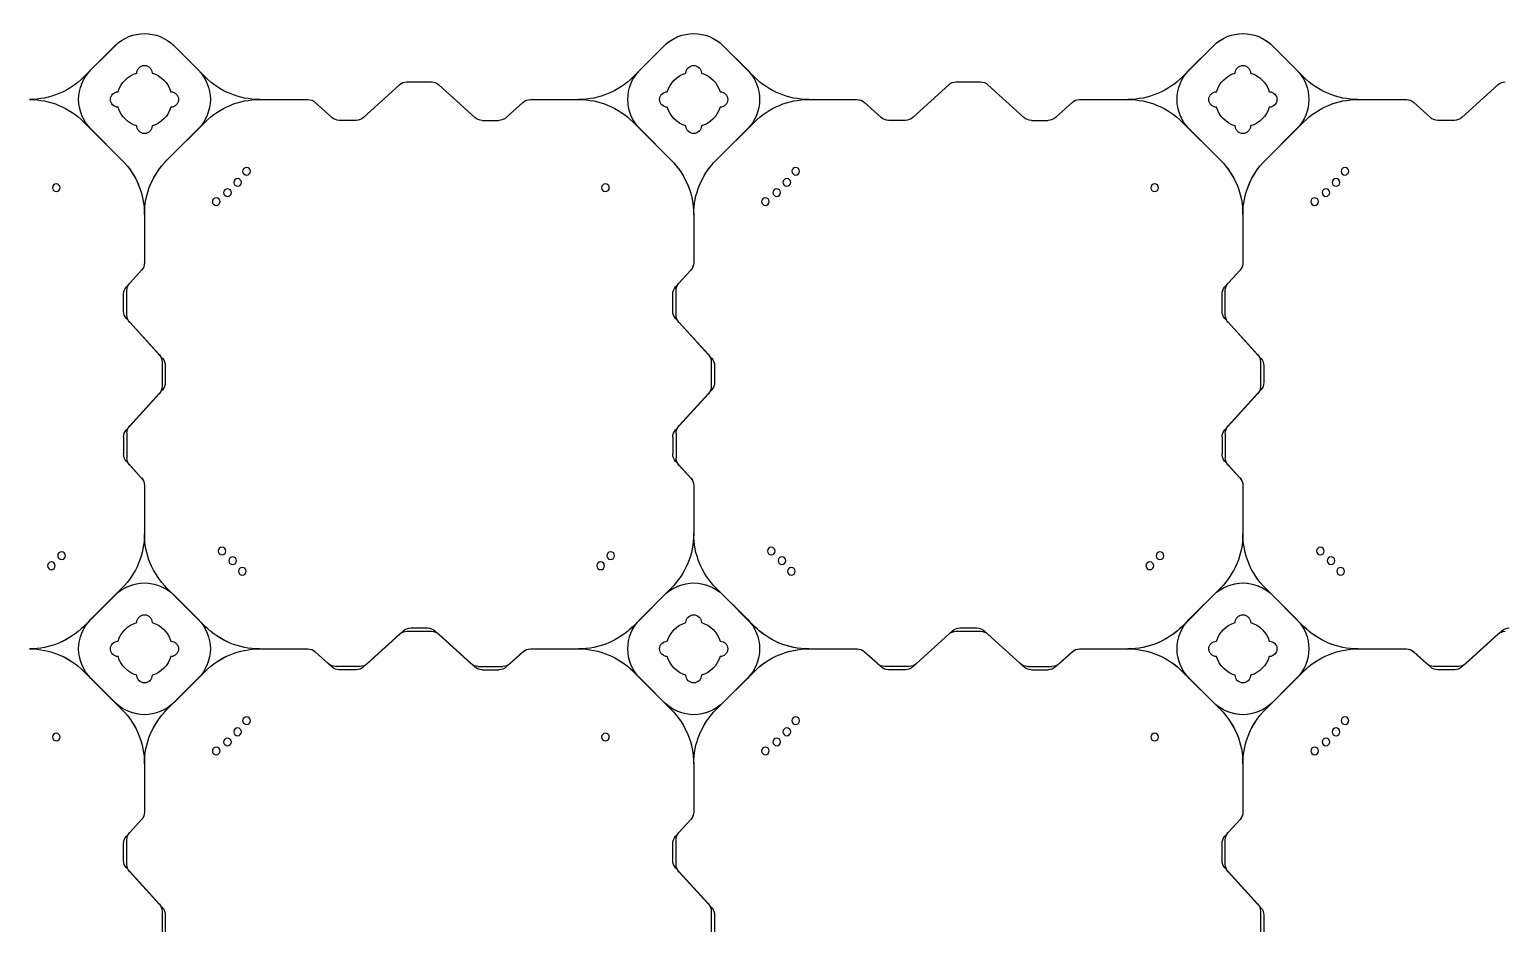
# Model space of a CAD drawing. Header units: millimetres. Extents: x -1612139 to -1260738, y 1141106 to 1536160.
# Drawn here: x -1334032 to -1332690, y 1184326 to 1185140 of the extents above; entities that cross this region are included whole.
import ezdxf

# ---------------------------------------------------------------- set-up
doc = ezdxf.new("R2010")
doc.units = ezdxf.units.MM
doc.header["$LTSCALE"] = 10
doc.layers.get('0').update_dxf_attribs({"linetype": 'CONTINUOUS'})
doc.layers.add('W-FLOAT_BOWL浮筒', color=253, linetype='CONTINUOUS')

# ---------------------------------------------------------------- blocks, each defined once
blk = doc.blocks.new('蓝色')
at = {"layer": 'W-FLOAT_BOWL浮筒', "color": 5}
for p, q in [((12022.3, 739.2), (12022.3, 761.5)), ((12025.3, 742.7), (12025.3, 758)), ((12522.3, 739.2), (12522.3, 761.5)), ((12525.3, 742.7), (12525.3, 758)), ((13022.3, 739.2), (13022.3, 761.5)), ((13025.3, 742.7), (13025.3, 758)), ((11989.9, 699.7), (12019.7, 732.5)), ((11992.9, 703.2), (12022.7, 736)), ((12489.9, 699.7), (12519.7, 732.5)), ((12492.9, 703.2), (12522.7, 736)), ((12989.9, 699.7), (13019.7, 732.5)), ((12992.9, 703.2), (13022.7, 736)), ((11987.3, 693), (11987.3, 677.7)), ((11990.3, 696.5), (11990.3, 674.2)), ((12487.3, 693), (12487.3, 677.7)), ((12490.3, 696.5), (12490.3, 674.2)), ((12987.3, 693), (12987.3, 677.7)), ((12990.3, 696.5), (12990.3, 674.2)), ((11989.9, 671), (12003.7, 655.8)), ((12489.9, 671), (12503.7, 655.8)), ((12989.9, 671), (13003.7, 655.8)), ((11992.9, 667.5), (12003.7, 655.6)), ((12492.9, 667.5), (12503.7, 655.6)), ((12992.9, 667.5), (13003.7, 655.6)), ((12006.3, 605.1), (12006.3, 649.1)), ((12006.3, 605.1), (12006.3, 648.9)), ((12506.3, 605.1), (12506.3, 649.1)), ((12506.3, 605.1), (12506.3, 648.9)), ((13006.3, 605.1), (13006.3, 649.1)), ((13006.3, 605.1), (13006.3, 648.9)), ((11951.1, 520.9), (11985.8, 555.6)), ((11957.5, 527.2), (11985.8, 555.5)), ((12061.6, 520.9), (12026.8, 555.6)), ((12055.2, 527.2), (12026.8, 555.5)), ((12451.1, 520.9), (12485.8, 555.6)), ((12457.5, 527.2), (12485.8, 555.5)), ((12561.6, 520.9), (12526.8, 555.6)), ((12555.2, 527.2), (12526.8, 555.5)), ((12951.1, 520.9), (12985.8, 555.6)), ((12957.5, 527.2), (12985.8, 555.5)), ((13061.6, 520.9), (13026.8, 555.6)), ((13055.2, 527.2), (13026.8, 555.5)), ((11979.5, 549.2), (11951.2, 520.9)), ((11957.5, 527.3), (11979.4, 549.2)), ((12033.2, 549.2), (12055.2, 527.3)), ((12033.2, 549.2), (12061.5, 520.9)), ((12479.5, 549.2), (12451.2, 520.9)), ((12457.5, 527.3), (12479.4, 549.2)), ((12533.2, 549.2), (12555.2, 527.3)), ((12533.2, 549.2), (12561.5, 520.9)), ((12979.5, 549.2), (12951.2, 520.9)), ((12957.5, 527.3), (12979.4, 549.2)), ((13033.2, 549.2), (13055.2, 527.3)), ((13033.2, 549.2), (13061.5, 520.9)), ((12173.5, 513.8), (12161.6, 503)), ((12177, 516.8), (12161.8, 503)), ((12202.5, 516.4), (12180.2, 516.4)), ((12199, 519.4), (12183.7, 519.4)), ((12205.7, 516.8), (12238.5, 487)), ((12209.2, 513.8), (12242, 484)), ((12303.5, 513.8), (12270.7, 484)), ((12307, 516.8), (12274.2, 487)), ((12310.2, 516.4), (12332.5, 516.4)), ((12313.7, 519.4), (12329, 519.4)), ((12335.7, 516.8), (12350.9, 503)), ((12339.2, 513.8), (12351.1, 503)), ((12673.5, 513.8), (12661.6, 503)), ((12677, 516.8), (12661.8, 503)), ((12702.5, 516.4), (12680.2, 516.4)), ((12699, 519.4), (12683.7, 519.4)), ((12705.7, 516.8), (12738.5, 487)), ((12709.2, 513.8), (12742, 484)), ((12803.5, 513.8), (12770.7, 484)), ((12807, 516.8), (12774.2, 487)), ((12810.2, 516.4), (12832.5, 516.4)), ((12813.7, 519.4), (12829, 519.4)), ((12835.7, 516.8), (12850.9, 503)), ((12839.2, 513.8), (12851.1, 503)), ((13173.5, 513.8), (13161.6, 503)), ((13177, 516.8), (13161.8, 503)), ((13202.5, 516.4), (13180.2, 516.4)), ((13199, 519.4), (13183.7, 519.4)), ((13205.7, 516.8), (13238.5, 487)), ((13209.2, 513.8), (13242, 484)), ((12110.9, 500.4), (12155.1, 500.4)), ((12110.9, 500.4), (12154.9, 500.4)), ((12357.6, 500.4), (12401.6, 500.4)), ((12357.8, 500.4), (12401.6, 500.4)), ((12610.9, 500.4), (12655.1, 500.4)), ((12610.9, 500.4), (12654.9, 500.4)), ((12857.6, 500.4), (12901.6, 500.4)), ((12857.8, 500.4), (12901.6, 500.4)), ((13110.9, 500.4), (13155.1, 500.4)), ((13110.9, 500.4), (13154.9, 500.4)), ((12245.2, 484.4), (12267.5, 484.4)), ((12745.2, 484.4), (12767.5, 484.4)), ((11985.8, 445.1), (11951.1, 479.9)), ((11979.5, 451.6), (11951.2, 479.9)), ((11979.4, 451.6), (11957.5, 473.5)), ((11957.5, 473.5), (11985.8, 445.2)), ((12026.8, 445.1), (12061.6, 479.9)), ((12055.2, 473.5), (12026.8, 445.2)), ((12033.2, 451.6), (12061.5, 479.9)), ((12055.2, 473.5), (12033.2, 451.6)), ((12248.7, 481.4), (12264, 481.4)), ((12485.8, 445.1), (12451.1, 479.9)), ((12479.5, 451.6), (12451.2, 479.9)), ((12479.4, 451.6), (12457.5, 473.5)), ((12457.5, 473.5), (12485.8, 445.2)), ((12526.8, 445.1), (12561.6, 479.9)), ((12555.2, 473.5), (12526.8, 445.2)), ((12533.2, 451.6), (12561.5, 479.9)), ((12555.2, 473.5), (12533.2, 451.6)), ((12748.7, 481.4), (12764, 481.4)), ((12985.8, 445.1), (12951.1, 479.9)), ((12979.5, 451.6), (12951.2, 479.9)), ((12979.4, 451.6), (12957.5, 473.5)), ((12957.5, 473.5), (12985.8, 445.2)), ((13026.8, 445.1), (13061.6, 479.9)), ((13055.2, 473.5), (13026.8, 445.2)), ((13033.2, 451.6), (13061.5, 479.9)), ((13055.2, 473.5), (13033.2, 451.6)), ((12006.3, 351.6), (12006.3, 395.8)), ((12006.3, 351.8), (12006.3, 395.8)), ((12506.3, 351.6), (12506.3, 395.8)), ((12506.3, 351.8), (12506.3, 395.8)), ((13006.3, 351.6), (13006.3, 395.8)), ((13006.3, 351.8), (13006.3, 395.8)), ((11989.9, 329.7), (12003.7, 344.9)), ((11992.9, 333.2), (12003.7, 345.1)), ((12489.9, 329.7), (12503.7, 344.9)), ((12492.9, 333.2), (12503.7, 345.1)), ((12989.9, 329.7), (13003.7, 344.9)), ((12992.9, 333.2), (13003.7, 345.1)), ((11987.3, 307.7), (11987.3, 323)), ((11990.3, 304.2), (11990.3, 326.5)), ((12487.3, 307.7), (12487.3, 323)), ((12490.3, 304.2), (12490.3, 326.5)), ((12987.3, 307.7), (12987.3, 323)), ((12990.3, 304.2), (12990.3, 326.5)), ((11989.9, 301), (12019.7, 268.2)), ((11992.9, 297.5), (12022.7, 264.7)), ((12489.9, 301), (12519.7, 268.2)), ((12492.9, 297.5), (12522.7, 264.7)), ((12989.9, 301), (13019.7, 268.2)), ((12992.9, 297.5), (13022.7, 264.7)), ((12022.3, 239.2), (12022.3, 261.5)), ((12025.3, 242.7), (12025.3, 258)), ((12522.3, 239.2), (12522.3, 261.5)), ((12525.3, 242.7), (12525.3, 258)), ((13022.3, 239.2), (13022.3, 261.5)), ((13025.3, 242.7), (13025.3, 258)), ((11989.9, 199.7), (12019.7, 232.5)), ((11992.9, 203.2), (12022.7, 236)), ((12489.9, 199.7), (12519.7, 232.5)), ((12492.9, 203.2), (12522.7, 236)), ((12989.9, 199.7), (13019.7, 232.5)), ((12992.9, 203.2), (13022.7, 236)), ((11987.3, 193), (11987.3, 177.7)), ((11990.3, 196.5), (11990.3, 174.2)), ((12487.3, 193), (12487.3, 177.7)), ((12490.3, 196.5), (12490.3, 174.2)), ((12987.3, 193), (12987.3, 177.7)), ((12990.3, 196.5), (12990.3, 174.2)), ((11989.9, 171), (12003.7, 155.8)), ((11992.9, 167.5), (12003.7, 155.6)), ((12489.9, 171), (12503.7, 155.8)), ((12492.9, 167.5), (12503.7, 155.6)), ((12989.9, 171), (13003.7, 155.8)), ((12992.9, 167.5), (13003.7, 155.6)), ((12006.3, 105.1), (12006.3, 149.1)), ((12006.3, 105.1), (12006.3, 148.9)), ((12506.3, 105.1), (12506.3, 149.1)), ((12506.3, 105.1), (12506.3, 148.9)), ((13006.3, 105.1), (13006.3, 149.1)), ((13006.3, 105.1), (13006.3, 148.9)), ((11951.1, 20.9), (11985.8, 55.6)), ((11957.5, 27.2), (11985.8, 55.5)), ((12061.6, 20.9), (12026.8, 55.6)), ((12055.2, 27.2), (12026.8, 55.5)), ((12451.1, 20.9), (12485.8, 55.6)), ((12457.5, 27.2), (12485.8, 55.5)), ((12561.6, 20.9), (12526.8, 55.6)), ((12555.2, 27.2), (12526.8, 55.5)), ((12951.1, 20.9), (12985.8, 55.6)), ((12957.5, 27.2), (12985.8, 55.5)), ((13061.6, 20.9), (13026.8, 55.6)), ((13055.2, 27.2), (13026.8, 55.5)), ((12177, 16.8), (12161.8, 3)), ((12199, 19.4), (12183.7, 19.4)), ((12205.7, 16.8), (12238.5, -13)), ((12307, 16.8), (12274.2, -13)), ((12313.7, 19.4), (12329, 19.4)), ((12335.7, 16.8), (12350.9, 3)), ((12677, 16.8), (12661.8, 3)), ((12699, 19.4), (12683.7, 19.4)), ((12705.7, 16.8), (12738.5, -13)), ((12807, 16.8), (12774.2, -13)), ((12813.7, 19.4), (12829, 19.4)), ((12835.7, 16.8), (12850.9, 3)), ((13177, 16.8), (13161.8, 3)), ((13199, 19.4), (13183.7, 19.4)), ((13205.7, 16.8), (13238.5, -13)), ((12110.9, 0.4), (12155.1, 0.4)), ((12357.6, 0.4), (12401.6, 0.4)), ((12610.9, 0.4), (12655.1, 0.4)), ((12857.6, 0.4), (12901.6, 0.4)), ((13110.9, 0.4), (13155.1, 0.4)), ((11979.5, -48.4), (11951.2, -20.1)), ((11979.4, -48.4), (11957.5, -26.5)), ((12033.2, -48.4), (12061.5, -20.1)), ((12055.2, -26.5), (12033.2, -48.4)), ((12245.2, -15.6), (12267.5, -15.6)), ((12479.5, -48.4), (12451.2, -20.1)), ((12479.4, -48.4), (12457.5, -26.5)), ((12533.2, -48.4), (12561.5, -20.1)), ((12555.2, -26.5), (12533.2, -48.4)), ((12745.2, -15.6), (12767.5, -15.6)), ((12979.5, -48.4), (12951.2, -20.1)), ((12979.4, -48.4), (12957.5, -26.5)), ((13033.2, -48.4), (13061.5, -20.1)), ((13055.2, -26.5), (13033.2, -48.4))]:
    blk.add_line(p, q, dxfattribs=at)
for centre in [(12071.6, 593.3), (12571.6, 593.3), (13071.6, 593.3), (11926, 580.7), (12081.9, 585.1), (12091.1, 575.9), (12426, 580.7), (12581.9, 585.1), (12591.1, 575.9), (12926, 580.7), (13081.9, 585.1), (13091.1, 575.9), (12099.2, 565.7), (12599.2, 565.7), (13099.2, 565.7), (12095.3, 429.8), (12595.3, 429.8), (13095.3, 429.8), (11921.6, 424.8), (11930.8, 415.6), (12086.6, 420.1), (12421.6, 424.8), (12430.8, 415.6), (12586.6, 420.1), (12921.6, 424.8), (12930.8, 415.6), (13086.6, 420.1), (12076.9, 411.4), (12576.9, 411.4), (13076.9, 411.4), (12071.6, 93.3), (12571.6, 93.3), (13071.6, 93.3), (11926, 80.7), (12081.9, 85.1), (12426, 80.7), (12581.9, 85.1), (12926, 80.7), (13081.9, 85.1), (12091.1, 75.9), (12099.2, 65.7), (12591.1, 75.9), (12599.2, 65.7), (13091.1, 75.9), (13099.2, 65.7)]:
    blk.add_circle(centre, 3.5, dxfattribs=at)
for centre, radius, start, end in [((12012.3, 739.2), 10, 317.7263, 0), ((12015.3, 742.7), 10, 317.7263, 0), ((12512.3, 739.2), 10, 317.7263, 0), ((12515.3, 742.7), 10, 317.7263, 0), ((13012.3, 739.2), 10, 317.7263, 0), ((13015.3, 742.7), 10, 317.7263, 0), ((11997.3, 693), 10, 137.7263, 180), ((12000.3, 696.5), 10, 137.7263, 180), ((12497.3, 693), 10, 137.7263, 180), ((12500.3, 696.5), 10, 137.7263, 180), ((12997.3, 693), 10, 137.7263, 180), ((13000.3, 696.5), 10, 137.7263, 180), ((11997.3, 677.7), 10, 180, 222.2737), ((12000.3, 674.2), 10, 180, 222.2737), ((12497.3, 677.7), 10, 180, 222.2737), ((12500.3, 674.2), 10, 180, 222.2737), ((12997.3, 677.7), 10, 180, 222.2737), ((13000.3, 674.2), 10, 180, 222.2737), ((11996.3, 649.1), 10, 0, 42.2737), ((11996.3, 648.9), 10, 0, 42.2737), ((12496.3, 649.1), 10, 0, 42.2737), ((12496.3, 648.9), 10, 0, 42.2737), ((12996.3, 649.1), 10, 0, 42.2737), ((12996.3, 648.9), 10, 0, 42.2737), ((11936.3, 605.1), 70, 315, 0), ((11936.3, 605), 70, 315, 0), ((12076.3, 605.1), 70, 180, 225), ((12076.3, 605), 70, 180, 225), ((12436.3, 605.1), 70, 315, 0), ((12436.3, 605), 70, 315, 0), ((12576.3, 605.1), 70, 180, 225), ((12576.3, 605), 70, 180, 225), ((12936.3, 605.1), 70, 315, 0), ((12936.3, 605), 70, 315, 0), ((13076.3, 605.1), 70, 180, 225), ((13076.3, 605), 70, 180, 225), ((12006.3, 522.3), 38, 45, 135), ((12006.4, 522.3), 38, 45, 135), ((12506.3, 522.3), 38, 45, 135), ((12506.4, 522.3), 38, 45, 135), ((13006.3, 522.3), 38, 45, 135), ((13006.4, 522.3), 38, 45, 135), ((11984.4, 500.4), 38, 135, 225), ((11984.4, 500.3), 38, 135, 225), ((12006.3, 500.4), 25, 106.2602, 163.7398), ((12006.3, 500.4), 25, 106.2602, 163.7398), ((12006.3, 500.4), 25, 106.2602, 163.7398), ((12006.3, 500.4), 25, 106.2602, 163.7398), ((12006.3, 524.4), 7, 0, 180), ((12006.3, 524.4), 7, 0, 180), ((12006.3, 524.4), 7, 0, 180), ((12006.3, 524.4), 7, 0, 180), ((12006.3, 500.4), 25, 16.2602, 73.7398), ((12006.3, 500.4), 25, 16.2602, 73.7398), ((12006.3, 500.4), 25, 16.2602, 73.7398), ((12006.3, 500.4), 25, 16.2602, 73.7398), ((12028.3, 500.4), 38, 315, 45), ((12028.3, 500.3), 38, 315, 45), ((12484.4, 500.4), 38, 135, 225), ((12484.4, 500.3), 38, 135, 225), ((12506.3, 500.4), 25, 106.2602, 163.7398), ((12506.3, 500.4), 25, 106.2602, 163.7398), ((12506.3, 500.4), 25, 106.2602, 163.7398), ((12506.3, 500.4), 25, 106.2602, 163.7398), ((12506.3, 524.4), 7, 0, 180), ((12506.3, 524.4), 7, 0, 180), ((12506.3, 524.4), 7, 0, 180), ((12506.3, 524.4), 7, 0, 180), ((12506.3, 500.4), 25, 16.2602, 73.7398), ((12506.3, 500.4), 25, 16.2602, 73.7398), ((12506.3, 500.4), 25, 16.2602, 73.7398), ((12506.3, 500.4), 25, 16.2602, 73.7398), ((12528.3, 500.4), 38, 315, 45), ((12528.3, 500.3), 38, 315, 45), ((12984.4, 500.4), 38, 135, 225), ((12984.4, 500.3), 38, 135, 225), ((13006.3, 500.4), 25, 106.2602, 163.7398), ((13006.3, 500.4), 25, 106.2602, 163.7398), ((13006.3, 500.4), 25, 106.2602, 163.7398), ((13006.3, 500.4), 25, 106.2602, 163.7398), ((13006.3, 524.4), 7, 0, 180), ((13006.3, 524.4), 7, 0, 180), ((13006.3, 524.4), 7, 0, 180), ((13006.3, 524.4), 7, 0, 180), ((13006.3, 500.4), 25, 16.2602, 73.7398), ((13006.3, 500.4), 25, 16.2602, 73.7398), ((13006.3, 500.4), 25, 16.2602, 73.7398), ((13006.3, 500.4), 25, 16.2602, 73.7398), ((13028.3, 500.4), 38, 315, 45), ((13028.3, 500.3), 38, 315, 45), ((11901.6, 570.4), 70, 270, 315), ((11901.7, 570.4), 70, 270, 315), ((12111, 570.4), 70, 225, 270), ((12111.1, 570.4), 70, 225, 270), ((12180.2, 506.4), 10, 90, 132.2737), ((12183.7, 509.4), 10, 90, 132.2737), ((12199, 509.4), 10, 47.7263, 90), ((12202.5, 506.4), 10, 47.7263, 90), ((12310.2, 506.4), 10, 90, 132.2737), ((12313.7, 509.4), 10, 90, 132.2737), ((12329, 509.4), 10, 47.7263, 90), ((12332.5, 506.4), 10, 47.7263, 90), ((12401.6, 570.4), 70, 270, 315), ((12401.7, 570.4), 70, 270, 315), ((12611, 570.4), 70, 225, 270), ((12611.1, 570.4), 70, 225, 270), ((12680.2, 506.4), 10, 90, 132.2737), ((12683.7, 509.4), 10, 90, 132.2737), ((12699, 509.4), 10, 47.7263, 90), ((12702.5, 506.4), 10, 47.7263, 90), ((12810.2, 506.4), 10, 90, 132.2737), ((12813.7, 509.4), 10, 90, 132.2737), ((12829, 509.4), 10, 47.7263, 90), ((12832.5, 506.4), 10, 47.7263, 90), ((12901.6, 570.4), 70, 270, 315), ((12901.7, 570.4), 70, 270, 315), ((13111, 570.4), 70, 225, 270), ((13111.1, 570.4), 70, 225, 270), ((13180.2, 506.4), 10, 90, 132.2737), ((13183.7, 509.4), 10, 90, 132.2737), ((13199, 509.4), 10, 47.7263, 90), ((13202.5, 506.4), 10, 47.7263, 90), ((11901.6, 430.4), 70, 45, 90), ((11901.7, 430.4), 70, 45, 90), ((11982.3, 500.4), 7, 90, 270), ((11982.3, 500.4), 7, 90, 270), ((11982.3, 500.4), 7, 90, 270), ((11982.3, 500.4), 7, 90, 270), ((12030.3, 500.4), 7, 270, 90), ((12030.3, 500.4), 7, 270, 90), ((12030.3, 500.4), 7, 270, 90), ((12030.3, 500.4), 7, 270, 90), ((12111, 430.4), 70, 90, 135), ((12111.1, 430.4), 70, 90, 135), ((12154.9, 510.4), 10, 270, 312.2737), ((12155.1, 510.4), 10, 270, 312.2737), ((12357.6, 510.4), 10, 227.7263, 270), ((12357.8, 510.4), 10, 227.7263, 270), ((12401.6, 430.4), 70, 45, 90), ((12401.7, 430.4), 70, 45, 90), ((12482.3, 500.4), 7, 90, 270), ((12482.3, 500.4), 7, 90, 270), ((12482.3, 500.4), 7, 90, 270), ((12482.3, 500.4), 7, 90, 270), ((12530.3, 500.4), 7, 270, 90), ((12530.3, 500.4), 7, 270, 90), ((12530.3, 500.4), 7, 270, 90), ((12530.3, 500.4), 7, 270, 90), ((12611, 430.4), 70, 90, 135), ((12611.1, 430.4), 70, 90, 135), ((12654.9, 510.4), 10, 270, 312.2737), ((12655.1, 510.4), 10, 270, 312.2737), ((12857.6, 510.4), 10, 227.7263, 270), ((12857.8, 510.4), 10, 227.7263, 270), ((12901.6, 430.4), 70, 45, 90), ((12901.7, 430.4), 70, 45, 90), ((12982.3, 500.4), 7, 90, 270), ((12982.3, 500.4), 7, 90, 270), ((12982.3, 500.4), 7, 90, 270), ((12982.3, 500.4), 7, 90, 270), ((13030.3, 500.4), 7, 270, 90), ((13030.3, 500.4), 7, 270, 90), ((13030.3, 500.4), 7, 270, 90), ((13030.3, 500.4), 7, 270, 90), ((13111, 430.4), 70, 90, 135), ((13111.1, 430.4), 70, 90, 135), ((13154.9, 510.4), 10, 270, 312.2737), ((13155.1, 510.4), 10, 270, 312.2737), ((12006.3, 500.4), 25, 196.2602, 253.7398), ((12006.3, 500.4), 25, 196.2602, 253.7398), ((12006.3, 500.4), 25, 196.2602, 253.7398), ((12006.3, 500.4), 25, 196.2602, 253.7398), ((12006.3, 500.4), 25, 286.2602, 343.7398), ((12006.3, 500.4), 25, 286.2602, 343.7398), ((12006.3, 500.4), 25, 286.2602, 343.7398), ((12006.3, 500.4), 25, 286.2602, 343.7398), ((12245.2, 494.4), 10, 227.7263, 270), ((12248.7, 491.4), 10, 227.7263, 270), ((12264, 491.4), 10, 270, 312.2737), ((12267.5, 494.4), 10, 270, 312.2737), ((12506.3, 500.4), 25, 196.2602, 253.7398), ((12506.3, 500.4), 25, 196.2602, 253.7398), ((12506.3, 500.4), 25, 196.2602, 253.7398), ((12506.3, 500.4), 25, 196.2602, 253.7398), ((12506.3, 500.4), 25, 286.2602, 343.7398), ((12506.3, 500.4), 25, 286.2602, 343.7398), ((12506.3, 500.4), 25, 286.2602, 343.7398), ((12506.3, 500.4), 25, 286.2602, 343.7398), ((12745.2, 494.4), 10, 227.7263, 270), ((12748.7, 491.4), 10, 227.7263, 270), ((12764, 491.4), 10, 270, 312.2737), ((12767.5, 494.4), 10, 270, 312.2737), ((13006.3, 500.4), 25, 196.2602, 253.7398), ((13006.3, 500.4), 25, 196.2602, 253.7398), ((13006.3, 500.4), 25, 196.2602, 253.7398), ((13006.3, 500.4), 25, 196.2602, 253.7398), ((13006.3, 500.4), 25, 286.2602, 343.7398), ((13006.3, 500.4), 25, 286.2602, 343.7398), ((13006.3, 500.4), 25, 286.2602, 343.7398), ((13006.3, 500.4), 25, 286.2602, 343.7398), ((13245.2, 494.4), 10, 227.7263, 270), ((13248.7, 491.4), 10, 227.7263, 270), ((12006.3, 476.4), 7, 180, 0), ((12006.3, 476.4), 7, 180, 0), ((12006.3, 476.4), 7, 180, 0), ((12006.3, 476.4), 7, 180, 0), ((12506.3, 476.4), 7, 180, 0), ((12506.3, 476.4), 7, 180, 0), ((12506.3, 476.4), 7, 180, 0), ((12506.3, 476.4), 7, 180, 0), ((13006.3, 476.4), 7, 180, 0), ((13006.3, 476.4), 7, 180, 0), ((13006.3, 476.4), 7, 180, 0), ((13006.3, 476.4), 7, 180, 0), ((12006.3, 478.4), 38, 225, 315), ((12006.4, 478.4), 38, 225, 315), ((11936.3, 395.7), 70, 0, 45), ((11936.3, 395.7), 70, 0, 45), ((12076.3, 395.7), 70, 135, 180), ((12076.3, 395.7), 70, 135, 180), ((12506.3, 478.4), 38, 225, 315), ((12506.4, 478.4), 38, 225, 315), ((12436.3, 395.7), 70, 0, 45), ((12436.3, 395.7), 70, 0, 45), ((12576.3, 395.7), 70, 135, 180), ((12576.3, 395.7), 70, 135, 180), ((13006.3, 478.4), 38, 225, 315), ((13006.4, 478.4), 38, 225, 315), ((12936.3, 395.7), 70, 0, 45), ((12936.3, 395.7), 70, 0, 45), ((13076.3, 395.7), 70, 135, 180), ((13076.3, 395.7), 70, 135, 180), ((11996.3, 351.8), 10, 317.7263, 0), ((11996.3, 351.6), 10, 317.7263, 0), ((12496.3, 351.8), 10, 317.7263, 0), ((12496.3, 351.6), 10, 317.7263, 0), ((12996.3, 351.8), 10, 317.7263, 0), ((12996.3, 351.6), 10, 317.7263, 0), ((11997.3, 323), 10, 137.7263, 180), ((12000.3, 326.5), 10, 137.7263, 180), ((12497.3, 323), 10, 137.7263, 180), ((12500.3, 326.5), 10, 137.7263, 180), ((12997.3, 323), 10, 137.7263, 180), ((13000.3, 326.5), 10, 137.7263, 180), ((11997.3, 307.7), 10, 180, 222.2737), ((12000.3, 304.2), 10, 180, 222.2737), ((12497.3, 307.7), 10, 180, 222.2737), ((12500.3, 304.2), 10, 180, 222.2737), ((12997.3, 307.7), 10, 180, 222.2737), ((13000.3, 304.2), 10, 180, 222.2737), ((12012.3, 261.5), 10, 0, 42.2737), ((12015.3, 258), 10, 0, 42.2737), ((12512.3, 261.5), 10, 0, 42.2737), ((12515.3, 258), 10, 0, 42.2737), ((13012.3, 261.5), 10, 0, 42.2737), ((13015.3, 258), 10, 0, 42.2737), ((12015.3, 242.7), 10, 317.7263, 0), ((12515.3, 242.7), 10, 317.7263, 0), ((13015.3, 242.7), 10, 317.7263, 0), ((12012.3, 239.2), 10, 317.7263, 0), ((12512.3, 239.2), 10, 317.7263, 0), ((13012.3, 239.2), 10, 317.7263, 0), ((12000.3, 196.5), 10, 137.7263, 180), ((12500.3, 196.5), 10, 137.7263, 180), ((13000.3, 196.5), 10, 137.7263, 180), ((11997.3, 193), 10, 137.7263, 180), ((12497.3, 193), 10, 137.7263, 180), ((12997.3, 193), 10, 137.7263, 180), ((11997.3, 177.7), 10, 180, 222.2737), ((12497.3, 177.7), 10, 180, 222.2737), ((12997.3, 177.7), 10, 180, 222.2737), ((12000.3, 174.2), 10, 180, 222.2737), ((12500.3, 174.2), 10, 180, 222.2737), ((13000.3, 174.2), 10, 180, 222.2737), ((11996.3, 149.1), 10, 0, 42.2737), ((11996.3, 148.9), 10, 0, 42.2737), ((12496.3, 149.1), 10, 0, 42.2737), ((12496.3, 148.9), 10, 0, 42.2737), ((12996.3, 149.1), 10, 0, 42.2737), ((12996.3, 148.9), 10, 0, 42.2737), ((11936.3, 105.1), 70, 315, 0), ((11936.3, 105), 70, 315, 0), ((12076.3, 105.1), 70, 180, 225), ((12076.3, 105), 70, 180, 225), ((12436.3, 105.1), 70, 315, 0), ((12436.3, 105), 70, 315, 0), ((12576.3, 105.1), 70, 180, 225), ((12576.3, 105), 70, 180, 225), ((12936.3, 105.1), 70, 315, 0), ((12936.3, 105), 70, 315, 0), ((13076.3, 105.1), 70, 180, 225), ((13076.3, 105), 70, 180, 225), ((11984.4, 0.3), 38, 135, 225), ((12006.3, 24.4), 7, 0, 180), ((12006.3, 24.4), 7, 0, 180), ((12028.3, 0.3), 38, 315, 45), ((12484.4, 0.3), 38, 135, 225), ((12506.3, 24.4), 7, 0, 180), ((12506.3, 24.4), 7, 0, 180), ((12528.3, 0.3), 38, 315, 45), ((12984.4, 0.3), 38, 135, 225), ((13006.3, 24.4), 7, 0, 180), ((13006.3, 24.4), 7, 0, 180), ((13028.3, 0.3), 38, 315, 45), ((11901.6, 70.4), 70, 270, 315), ((12006.3, 0.4), 25, 106.2602, 163.7398), ((12006.3, 0.4), 25, 106.2602, 163.7398), ((12006.3, 0.4), 25, 16.2602, 73.7398), ((12006.3, 0.4), 25, 16.2602, 73.7398), ((12111.1, 70.4), 70, 225, 270), ((12183.7, 9.4), 10, 90, 132.2737), ((12199, 9.4), 10, 47.7263, 90), ((12313.7, 9.4), 10, 90, 132.2737), ((12329, 9.4), 10, 47.7263, 90), ((12401.6, 70.4), 70, 270, 315), ((12506.3, 0.4), 25, 106.2602, 163.7398), ((12506.3, 0.4), 25, 106.2602, 163.7398), ((12506.3, 0.4), 25, 16.2602, 73.7398), ((12506.3, 0.4), 25, 16.2602, 73.7398), ((12611.1, 70.4), 70, 225, 270), ((12683.7, 9.4), 10, 90, 132.2737), ((12699, 9.4), 10, 47.7263, 90), ((12813.7, 9.4), 10, 90, 132.2737), ((12829, 9.4), 10, 47.7263, 90), ((12901.6, 70.4), 70, 270, 315), ((13006.3, 0.4), 25, 106.2602, 163.7398), ((13006.3, 0.4), 25, 106.2602, 163.7398), ((13006.3, 0.4), 25, 16.2602, 73.7398), ((13006.3, 0.4), 25, 16.2602, 73.7398), ((13111.1, 70.4), 70, 225, 270), ((13183.7, 9.4), 10, 90, 132.2737), ((13199, 9.4), 10, 47.7263, 90), ((11901.7, -69.6), 70, 45, 90), ((11982.3, 0.4), 7, 90, 270), ((11982.3, 0.4), 7, 90, 270), ((12030.3, 0.4), 7, 270, 90), ((12030.3, 0.4), 7, 270, 90), ((12111, -69.6), 70, 90, 135), ((12155.1, 10.4), 10, 270, 312.2737), ((12357.6, 10.4), 10, 227.7263, 270), ((12401.7, -69.6), 70, 45, 90), ((12482.3, 0.4), 7, 90, 270), ((12482.3, 0.4), 7, 90, 270), ((12530.3, 0.4), 7, 270, 90), ((12530.3, 0.4), 7, 270, 90), ((12611, -69.6), 70, 90, 135), ((12655.1, 10.4), 10, 270, 312.2737), ((12857.6, 10.4), 10, 227.7263, 270), ((12901.7, -69.6), 70, 45, 90), ((12982.3, 0.4), 7, 90, 270), ((12982.3, 0.4), 7, 90, 270), ((13030.3, 0.4), 7, 270, 90), ((13030.3, 0.4), 7, 270, 90), ((13111, -69.6), 70, 90, 135), ((13155.1, 10.4), 10, 270, 312.2737), ((12006.3, 0.4), 25, 196.2602, 253.7398), ((12006.3, 0.4), 25, 196.2602, 253.7398), ((12006.3, 0.4), 25, 286.2602, 343.7398), ((12006.3, 0.4), 25, 286.2602, 343.7398), ((12245.2, -5.6), 10, 227.7263, 270), ((12267.5, -5.6), 10, 270, 312.2737), ((12506.3, 0.4), 25, 196.2602, 253.7398), ((12506.3, 0.4), 25, 196.2602, 253.7398), ((12506.3, 0.4), 25, 286.2602, 343.7398), ((12506.3, 0.4), 25, 286.2602, 343.7398), ((12745.2, -5.6), 10, 227.7263, 270), ((12767.5, -5.6), 10, 270, 312.2737), ((13006.3, 0.4), 25, 196.2602, 253.7398), ((13006.3, 0.4), 25, 196.2602, 253.7398), ((13006.3, 0.4), 25, 286.2602, 343.7398), ((13006.3, 0.4), 25, 286.2602, 343.7398), ((13245.2, -5.6), 10, 227.7263, 270), ((12006.3, -23.6), 7, 180, 0), ((12006.3, -23.6), 7, 180, 0), ((12506.3, -23.6), 7, 180, 0), ((12506.3, -23.6), 7, 180, 0), ((13006.3, -23.6), 7, 180, 0), ((13006.3, -23.6), 7, 180, 0), ((12006.3, -21.6), 38, 225, 315), ((12006.4, -21.6), 38, 225, 315), ((12506.3, -21.6), 38, 225, 315), ((12506.4, -21.6), 38, 225, 315), ((13006.3, -21.6), 38, 225, 315), ((13006.4, -21.6), 38, 225, 315)]:
    blk.add_arc(centre, radius, start, end, dxfattribs=at)

msp = doc.modelspace()

# ---------------------------------------------------------------- block references
at = {"xscale": -1, "rotation": 180}
msp.add_blockref('蓝色', (-1345933.8, 1185076.5), dxfattribs=at)

doc.saveas('drawing.dxf')
